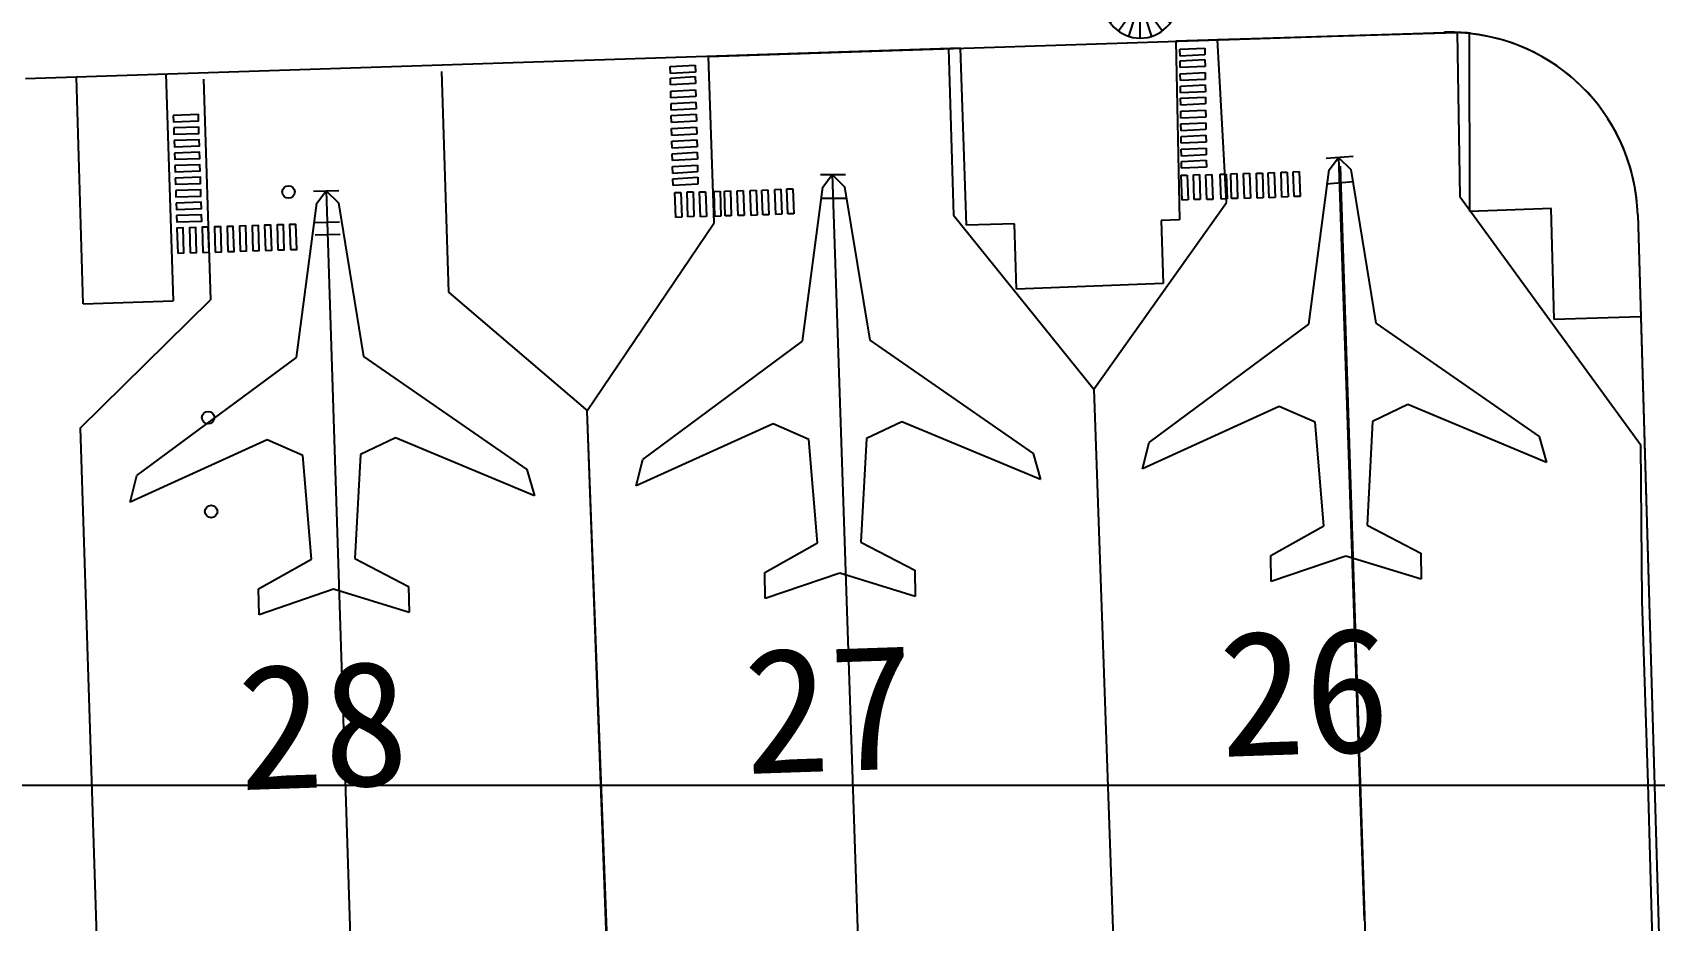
# Model space of a CAD drawing. Header units: millimetres. Extents: x 1358 to 1865, y 706 to 1003.
# Drawn here: x 1554.61 to 1586.23, y 855.04 to 872.35 of the extents above; entities that cross this region are included whole.
import ezdxf

# ---------------------------------------------------------------- set-up
doc = ezdxf.new("R2010")
doc.units = ezdxf.units.MM
doc.layers.add('L-燈具圖', color=7, linetype='Continuous')
doc.layers.add('建築', color=7, linetype='Continuous')
doc.styles.add('細明體', font='')
doc.styles.get('細明體').set_extended_font_data('細明體')

# ---------------------------------------------------------------- blocks, each defined once
blk = doc.blocks.new('L-雷雨警示燈')
at = {"layer": 'L-燈具圖', "color": 87, "ltscale": 1000}
for p in [(-9.2, 28.3), (0, 29.7), (9.2, 28.3), (-24, 17.5), (-17.5, 24), (17.5, 24), (24, 17.5), (-28.3, 9.2), (-17.5, -24), (-9.2, -28.3), (28.3, 9.2), (0, -29.7), (9.2, -28.3), (28.3, -9.2), (-29.7, 0), (-28.3, -9.2), (-24, -17.5), (17.5, -24), (24, -17.5), (29.7, 0)]:
    blk.add_line(p, (0, 0), dxfattribs=at)
blk.add_circle((0, 0), 29.7, dxfattribs=at)

msp = doc.modelspace()

# ---------------------------------------------------------------- linework, layer by layer
msp.add_line((1555.599, 867.056, -0.309), (1555.466, 871.478, -0.309))
at = {"color": 5, "linetype": 'ByBlock'}
msp.add_lwpolyline([(1511.587, 883.992), (1798.346, 883.992), (1798.346, 857.67), (1511.587, 857.67)], close=True, dxfattribs=at)
at = {"layer": '建築', "ltscale": 1000}
for p, q in [((1567.786, 871.876, -0.309), (1582.118, 872.345, -0.309)), ((1582.38, 872.344, -0.309), (1576.894, 872.174, -0.309)), ((1577.707, 872.206, -0.309), (1582.38, 872.344, -0.309)), ((1582.622, 872.326, -0.309), (1582.38, 872.344, -0.309)), ((1582.38, 872.344, -0.309), (1582.429, 869.149, -0.309)), ((1572.701, 872.037, -0.309), (1554.471, 871.442, -0.309)), ((1567.786, 871.876, -0.309), (1572.467, 872.031, -0.309)), ((1572.467, 872.031, -0.309), (1572.561, 868.782, -0.309)), ((1572.817, 868.588, -0.309), (1572.701, 872.037, -0.309)), ((1576.894, 872.174, -0.309), (1576.964, 868.693, -0.309)), ((1576.976, 872.018, -0.309), (1577.461, 872.041, -0.309)), ((1576.976, 872.018, -0.309), (1577.461, 872.041, -0.309)), ((1576.976, 872.018, -0.309), (1577.461, 872.041, -0.309)), ((1576.976, 872.018, -0.309), (1577.461, 872.041, -0.309)), ((1577.461, 872.041, -0.309), (1577.464, 871.908, -0.309)), ((1577.461, 872.041, -0.309), (1577.464, 871.908, -0.309)), ((1577.461, 872.041, -0.309), (1577.464, 871.908, -0.309)), ((1577.461, 872.041, -0.309), (1577.464, 871.908, -0.309)), ((1577.881, 869.031, -0.309), (1577.707, 872.206, -0.309)), ((1582.626, 868.857, -0.309), (1582.622, 872.326, -0.309)), ((1567.041, 871.68, -0.309), (1567.525, 871.708, -0.309)), ((1567.041, 871.68, -0.309), (1567.525, 871.708, -0.309)), ((1567.041, 871.68, -0.309), (1567.525, 871.708, -0.309)), ((1567.041, 871.68, -0.309), (1567.525, 871.708, -0.309)), ((1567.525, 871.708, -0.309), (1567.53, 871.575, -0.309)), ((1567.525, 871.708, -0.309), (1567.53, 871.575, -0.309)), ((1567.525, 871.708, -0.309), (1567.53, 871.575, -0.309)), ((1567.525, 871.708, -0.309), (1567.53, 871.575, -0.309)), ((1567.896, 868.636, -0.309), (1567.786, 871.876, -0.309)), ((1576.98, 871.885, -0.309), (1576.976, 872.018, -0.309)), ((1576.98, 871.885, -0.309), (1576.976, 872.018, -0.309)), ((1576.98, 871.885, -0.309), (1576.976, 872.018, -0.309)), ((1576.98, 871.885, -0.309), (1576.976, 872.018, -0.309)), ((1576.978, 871.795, -0.309), (1577.462, 871.818, -0.309)), ((1576.978, 871.795, -0.309), (1577.462, 871.818, -0.309)), ((1576.978, 871.795, -0.309), (1577.462, 871.818, -0.309)), ((1576.978, 871.795, -0.309), (1577.462, 871.818, -0.309)), ((1576.981, 871.662, -0.309), (1576.978, 871.795, -0.309)), ((1576.981, 871.662, -0.309), (1576.978, 871.795, -0.309)), ((1576.981, 871.662, -0.309), (1576.978, 871.795, -0.309)), ((1576.981, 871.662, -0.309), (1576.978, 871.795, -0.309)), ((1577.464, 871.908, -0.309), (1576.98, 871.885, -0.309)), ((1577.464, 871.908, -0.309), (1576.98, 871.885, -0.309)), ((1577.464, 871.908, -0.309), (1576.98, 871.885, -0.309)), ((1577.464, 871.908, -0.309), (1576.98, 871.885, -0.309)), ((1577.462, 871.818, -0.309), (1577.466, 871.685, -0.309)), ((1577.462, 871.818, -0.309), (1577.466, 871.685, -0.309)), ((1577.462, 871.818, -0.309), (1577.466, 871.685, -0.309)), ((1577.462, 871.818, -0.309), (1577.466, 871.685, -0.309)), ((1557.207, 871.537, -0.309), (1557.349, 867.113, -0.309)), ((1557.943, 871.438, -0.309), (1558.081, 867.136, -0.309)), ((1562.579, 871.588, -0.309), (1562.718, 867.285, -0.309)), ((1567.046, 871.547, -0.309), (1567.041, 871.68, -0.309)), ((1567.046, 871.547, -0.309), (1567.041, 871.68, -0.309)), ((1567.046, 871.547, -0.309), (1567.041, 871.68, -0.309)), ((1567.046, 871.547, -0.309), (1567.041, 871.68, -0.309)), ((1567.044, 871.457, -0.309), (1567.529, 871.485, -0.309)), ((1567.044, 871.457, -0.309), (1567.529, 871.485, -0.309)), ((1567.044, 871.457, -0.309), (1567.529, 871.485, -0.309)), ((1567.044, 871.457, -0.309), (1567.529, 871.485, -0.309)), ((1567.049, 871.324, -0.309), (1567.044, 871.457, -0.309)), ((1567.049, 871.324, -0.309), (1567.044, 871.457, -0.309)), ((1567.049, 871.324, -0.309), (1567.044, 871.457, -0.309)), ((1567.049, 871.324, -0.309), (1567.044, 871.457, -0.309)), ((1567.53, 871.575, -0.309), (1567.046, 871.547, -0.309)), ((1567.53, 871.575, -0.309), (1567.046, 871.547, -0.309)), ((1567.53, 871.575, -0.309), (1567.046, 871.547, -0.309)), ((1567.53, 871.575, -0.309), (1567.046, 871.547, -0.309)), ((1567.529, 871.485, -0.309), (1567.534, 871.352, -0.309)), ((1567.529, 871.485, -0.309), (1567.534, 871.352, -0.309)), ((1567.529, 871.485, -0.309), (1567.534, 871.352, -0.309)), ((1567.529, 871.485, -0.309), (1567.534, 871.352, -0.309)), ((1577.466, 871.685, -0.309), (1576.981, 871.662, -0.309)), ((1577.466, 871.685, -0.309), (1576.981, 871.662, -0.309)), ((1577.466, 871.685, -0.309), (1576.981, 871.662, -0.309)), ((1577.466, 871.685, -0.309), (1576.981, 871.662, -0.309)), ((1576.981, 871.54, -0.309), (1577.466, 871.563, -0.309)), ((1576.981, 871.54, -0.309), (1577.466, 871.563, -0.309)), ((1576.981, 871.54, -0.309), (1577.466, 871.563, -0.309)), ((1576.981, 871.54, -0.309), (1577.466, 871.563, -0.309)), ((1576.985, 871.407, -0.309), (1576.981, 871.54, -0.309)), ((1576.985, 871.407, -0.309), (1576.981, 871.54, -0.309)), ((1576.985, 871.407, -0.309), (1576.981, 871.54, -0.309)), ((1576.985, 871.407, -0.309), (1576.981, 871.54, -0.309)), ((1577.469, 871.43, -0.309), (1576.985, 871.407, -0.309)), ((1577.469, 871.43, -0.309), (1576.985, 871.407, -0.309)), ((1577.469, 871.43, -0.309), (1576.985, 871.407, -0.309)), ((1577.469, 871.43, -0.309), (1576.985, 871.407, -0.309)), ((1577.466, 871.563, -0.309), (1577.469, 871.43, -0.309)), ((1577.466, 871.563, -0.309), (1577.469, 871.43, -0.309)), ((1577.466, 871.563, -0.309), (1577.469, 871.43, -0.309)), ((1577.466, 871.563, -0.309), (1577.469, 871.43, -0.309)), ((1567.534, 871.352, -0.309), (1567.049, 871.324, -0.309)), ((1567.534, 871.352, -0.309), (1567.049, 871.324, -0.309)), ((1567.534, 871.352, -0.309), (1567.049, 871.324, -0.309)), ((1567.534, 871.352, -0.309), (1567.049, 871.324, -0.309)), ((1567.05, 871.202, -0.309), (1567.535, 871.23, -0.309)), ((1567.05, 871.202, -0.309), (1567.535, 871.23, -0.309)), ((1567.05, 871.202, -0.309), (1567.535, 871.23, -0.309)), ((1567.05, 871.202, -0.309), (1567.535, 871.23, -0.309)), ((1567.055, 871.069, -0.309), (1567.05, 871.202, -0.309)), ((1567.055, 871.069, -0.309), (1567.05, 871.202, -0.309)), ((1567.055, 871.069, -0.309), (1567.05, 871.202, -0.309)), ((1567.055, 871.069, -0.309), (1567.05, 871.202, -0.309)), ((1567.54, 871.097, -0.309), (1567.055, 871.069, -0.309)), ((1567.54, 871.097, -0.309), (1567.055, 871.069, -0.309)), ((1567.54, 871.097, -0.309), (1567.055, 871.069, -0.309)), ((1567.54, 871.097, -0.309), (1567.055, 871.069, -0.309)), ((1567.535, 871.23, -0.309), (1567.54, 871.097, -0.309)), ((1567.535, 871.23, -0.309), (1567.54, 871.097, -0.309)), ((1567.535, 871.23, -0.309), (1567.54, 871.097, -0.309)), ((1567.535, 871.23, -0.309), (1567.54, 871.097, -0.309)), ((1576.984, 871.3, -0.309), (1577.469, 871.323, -0.309)), ((1576.984, 871.3, -0.309), (1577.469, 871.323, -0.309)), ((1576.984, 871.3, -0.309), (1577.469, 871.323, -0.309)), ((1576.984, 871.3, -0.309), (1577.469, 871.323, -0.309)), ((1576.988, 871.167, -0.309), (1576.984, 871.3, -0.309)), ((1576.988, 871.167, -0.309), (1576.984, 871.3, -0.309)), ((1576.988, 871.167, -0.309), (1576.984, 871.3, -0.309)), ((1576.988, 871.167, -0.309), (1576.984, 871.3, -0.309)), ((1577.472, 871.19, -0.309), (1576.988, 871.167, -0.309)), ((1577.472, 871.19, -0.309), (1576.988, 871.167, -0.309)), ((1577.472, 871.19, -0.309), (1576.988, 871.167, -0.309)), ((1577.472, 871.19, -0.309), (1576.988, 871.167, -0.309)), ((1576.988, 871.063, -0.309), (1577.472, 871.086, -0.309)), ((1576.988, 871.063, -0.309), (1577.472, 871.086, -0.309)), ((1576.988, 871.063, -0.309), (1577.472, 871.086, -0.309)), ((1576.988, 871.063, -0.309), (1577.472, 871.086, -0.309)), ((1577.469, 871.323, -0.309), (1577.472, 871.19, -0.309)), ((1577.469, 871.323, -0.309), (1577.472, 871.19, -0.309)), ((1577.469, 871.323, -0.309), (1577.472, 871.19, -0.309)), ((1577.469, 871.323, -0.309), (1577.472, 871.19, -0.309)), ((1577.472, 871.086, -0.309), (1577.476, 870.953, -0.309)), ((1577.472, 871.086, -0.309), (1577.476, 870.953, -0.309)), ((1577.472, 871.086, -0.309), (1577.476, 870.953, -0.309)), ((1577.472, 871.086, -0.309), (1577.476, 870.953, -0.309)), ((1567.056, 870.962, -0.309), (1567.541, 870.99, -0.309)), ((1567.056, 870.962, -0.309), (1567.541, 870.99, -0.309)), ((1567.056, 870.962, -0.309), (1567.541, 870.99, -0.309)), ((1567.056, 870.962, -0.309), (1567.541, 870.99, -0.309)), ((1567.061, 870.829, -0.309), (1567.056, 870.962, -0.309)), ((1567.061, 870.829, -0.309), (1567.056, 870.962, -0.309)), ((1567.061, 870.829, -0.309), (1567.056, 870.962, -0.309)), ((1567.061, 870.829, -0.309), (1567.056, 870.962, -0.309)), ((1567.546, 870.857, -0.309), (1567.061, 870.829, -0.309)), ((1567.546, 870.857, -0.309), (1567.061, 870.829, -0.309)), ((1567.546, 870.857, -0.309), (1567.061, 870.829, -0.309)), ((1567.546, 870.857, -0.309), (1567.061, 870.829, -0.309)), ((1567.541, 870.99, -0.309), (1567.546, 870.857, -0.309)), ((1567.541, 870.99, -0.309), (1567.546, 870.857, -0.309)), ((1567.541, 870.99, -0.309), (1567.546, 870.857, -0.309)), ((1567.541, 870.99, -0.309), (1567.546, 870.857, -0.309)), ((1576.991, 870.93, -0.309), (1576.988, 871.063, -0.309)), ((1576.991, 870.93, -0.309), (1576.988, 871.063, -0.309)), ((1576.991, 870.93, -0.309), (1576.988, 871.063, -0.309)), ((1576.991, 870.93, -0.309), (1576.988, 871.063, -0.309)), ((1577.476, 870.953, -0.309), (1576.991, 870.93, -0.309)), ((1577.476, 870.953, -0.309), (1576.991, 870.93, -0.309)), ((1577.476, 870.953, -0.309), (1576.991, 870.93, -0.309)), ((1577.476, 870.953, -0.309), (1576.991, 870.93, -0.309)), ((1576.991, 870.809, -0.309), (1577.476, 870.832, -0.309)), ((1576.991, 870.809, -0.309), (1577.476, 870.832, -0.309)), ((1576.991, 870.809, -0.309), (1577.476, 870.832, -0.309)), ((1576.991, 870.809, -0.309), (1577.476, 870.832, -0.309)), ((1576.995, 870.676, -0.309), (1576.991, 870.809, -0.309)), ((1576.995, 870.676, -0.309), (1576.991, 870.809, -0.309)), ((1576.995, 870.676, -0.309), (1576.991, 870.809, -0.309)), ((1576.995, 870.676, -0.309), (1576.991, 870.809, -0.309)), ((1577.476, 870.832, -0.309), (1577.479, 870.698, -0.309)), ((1577.476, 870.832, -0.309), (1577.479, 870.698, -0.309)), ((1577.476, 870.832, -0.309), (1577.479, 870.698, -0.309)), ((1577.476, 870.832, -0.309), (1577.479, 870.698, -0.309)), ((1567.062, 870.726, -0.309), (1567.546, 870.753, -0.309)), ((1567.062, 870.726, -0.309), (1567.546, 870.753, -0.309)), ((1567.062, 870.726, -0.309), (1567.546, 870.753, -0.309)), ((1567.062, 870.726, -0.309), (1567.546, 870.753, -0.309)), ((1567.067, 870.592, -0.309), (1567.062, 870.726, -0.309)), ((1567.067, 870.592, -0.309), (1567.062, 870.726, -0.309)), ((1567.067, 870.592, -0.309), (1567.062, 870.726, -0.309)), ((1567.067, 870.592, -0.309), (1567.062, 870.726, -0.309)), ((1567.551, 870.62, -0.309), (1567.067, 870.592, -0.309)), ((1567.551, 870.62, -0.309), (1567.067, 870.592, -0.309)), ((1567.551, 870.62, -0.309), (1567.067, 870.592, -0.309)), ((1567.551, 870.62, -0.309), (1567.067, 870.592, -0.309)), ((1567.068, 870.471, -0.309), (1567.552, 870.499, -0.309)), ((1567.068, 870.471, -0.309), (1567.552, 870.499, -0.309)), ((1567.068, 870.471, -0.309), (1567.552, 870.499, -0.309)), ((1567.068, 870.471, -0.309), (1567.552, 870.499, -0.309)), ((1567.073, 870.338, -0.309), (1567.068, 870.471, -0.309)), ((1567.073, 870.338, -0.309), (1567.068, 870.471, -0.309)), ((1567.073, 870.338, -0.309), (1567.068, 870.471, -0.309)), ((1567.073, 870.338, -0.309), (1567.068, 870.471, -0.309)), ((1567.546, 870.753, -0.309), (1567.551, 870.62, -0.309)), ((1567.546, 870.753, -0.309), (1567.551, 870.62, -0.309)), ((1567.546, 870.753, -0.309), (1567.551, 870.62, -0.309)), ((1567.546, 870.753, -0.309), (1567.551, 870.62, -0.309)), ((1567.552, 870.499, -0.309), (1567.557, 870.366, -0.309)), ((1567.552, 870.499, -0.309), (1567.557, 870.366, -0.309)), ((1567.552, 870.499, -0.309), (1567.557, 870.366, -0.309)), ((1567.552, 870.499, -0.309), (1567.557, 870.366, -0.309)), ((1577.479, 870.698, -0.309), (1576.995, 870.676, -0.309)), ((1577.479, 870.698, -0.309), (1576.995, 870.676, -0.309)), ((1577.479, 870.698, -0.309), (1576.995, 870.676, -0.309)), ((1577.479, 870.698, -0.309), (1576.995, 870.676, -0.309)), ((1576.995, 870.564, -0.309), (1577.479, 870.586, -0.309)), ((1576.995, 870.564, -0.309), (1577.479, 870.586, -0.309)), ((1576.995, 870.564, -0.309), (1577.479, 870.586, -0.309)), ((1576.995, 870.564, -0.309), (1577.479, 870.586, -0.309)), ((1576.998, 870.43, -0.309), (1576.995, 870.564, -0.309)), ((1576.998, 870.43, -0.309), (1576.995, 870.564, -0.309)), ((1576.998, 870.43, -0.309), (1576.995, 870.564, -0.309)), ((1576.998, 870.43, -0.309), (1576.995, 870.564, -0.309)), ((1577.483, 870.453, -0.309), (1576.998, 870.43, -0.309)), ((1577.483, 870.453, -0.309), (1576.998, 870.43, -0.309)), ((1577.483, 870.453, -0.309), (1576.998, 870.43, -0.309)), ((1577.483, 870.453, -0.309), (1576.998, 870.43, -0.309)), ((1577.479, 870.586, -0.309), (1577.483, 870.453, -0.309)), ((1577.479, 870.586, -0.309), (1577.483, 870.453, -0.309)), ((1577.479, 870.586, -0.309), (1577.483, 870.453, -0.309)), ((1577.479, 870.586, -0.309), (1577.483, 870.453, -0.309)), ((1567.557, 870.366, -0.309), (1567.073, 870.338, -0.309)), ((1567.557, 870.366, -0.309), (1567.073, 870.338, -0.309)), ((1567.557, 870.366, -0.309), (1567.073, 870.338, -0.309)), ((1567.557, 870.366, -0.309), (1567.073, 870.338, -0.309)), ((1567.074, 870.226, -0.309), (1567.558, 870.254, -0.309)), ((1567.074, 870.226, -0.309), (1567.558, 870.254, -0.309)), ((1567.074, 870.226, -0.309), (1567.558, 870.254, -0.309)), ((1567.074, 870.226, -0.309), (1567.558, 870.254, -0.309)), ((1567.079, 870.093, -0.309), (1567.074, 870.226, -0.309)), ((1567.079, 870.093, -0.309), (1567.074, 870.226, -0.309)), ((1567.079, 870.093, -0.309), (1567.074, 870.226, -0.309)), ((1567.079, 870.093, -0.309), (1567.074, 870.226, -0.309)), ((1567.558, 870.254, -0.309), (1567.563, 870.12, -0.309)), ((1567.558, 870.254, -0.309), (1567.563, 870.12, -0.309)), ((1567.558, 870.254, -0.309), (1567.563, 870.12, -0.309)), ((1567.558, 870.254, -0.309), (1567.563, 870.12, -0.309)), ((1576.998, 870.32, -0.309), (1577.482, 870.342, -0.309)), ((1576.998, 870.32, -0.309), (1577.482, 870.342, -0.309)), ((1576.998, 870.32, -0.309), (1577.482, 870.342, -0.309)), ((1576.998, 870.32, -0.309), (1577.482, 870.342, -0.309)), ((1577.002, 870.186, -0.309), (1576.998, 870.32, -0.309)), ((1577.002, 870.186, -0.309), (1576.998, 870.32, -0.309)), ((1577.002, 870.186, -0.309), (1576.998, 870.32, -0.309)), ((1577.002, 870.186, -0.309), (1576.998, 870.32, -0.309)), ((1577.486, 870.209, -0.309), (1577.002, 870.186, -0.309)), ((1577.486, 870.209, -0.309), (1577.002, 870.186, -0.309)), ((1577.486, 870.209, -0.309), (1577.002, 870.186, -0.309)), ((1577.486, 870.209, -0.309), (1577.002, 870.186, -0.309)), ((1577.482, 870.342, -0.309), (1577.486, 870.209, -0.309)), ((1577.482, 870.342, -0.309), (1577.486, 870.209, -0.309)), ((1577.482, 870.342, -0.309), (1577.486, 870.209, -0.309)), ((1577.482, 870.342, -0.309), (1577.486, 870.209, -0.309)), ((1567.563, 870.12, -0.309), (1567.079, 870.093, -0.309)), ((1567.563, 870.12, -0.309), (1567.079, 870.093, -0.309)), ((1567.563, 870.12, -0.309), (1567.079, 870.093, -0.309)), ((1567.563, 870.12, -0.309), (1567.079, 870.093, -0.309)), ((1567.08, 869.982, -0.309), (1567.564, 870.01, -0.309)), ((1567.08, 869.982, -0.309), (1567.564, 870.01, -0.309)), ((1567.08, 869.982, -0.309), (1567.564, 870.01, -0.309)), ((1567.08, 869.982, -0.309), (1567.564, 870.01, -0.309)), ((1567.085, 869.849, -0.309), (1567.08, 869.982, -0.309)), ((1567.085, 869.849, -0.309), (1567.08, 869.982, -0.309)), ((1567.085, 869.849, -0.309), (1567.08, 869.982, -0.309)), ((1567.085, 869.849, -0.309), (1567.08, 869.982, -0.309)), ((1567.569, 869.877, -0.309), (1567.085, 869.849, -0.309)), ((1567.569, 869.877, -0.309), (1567.085, 869.849, -0.309)), ((1567.569, 869.877, -0.309), (1567.085, 869.849, -0.309)), ((1567.569, 869.877, -0.309), (1567.085, 869.849, -0.309)), ((1567.564, 870.01, -0.309), (1567.569, 869.877, -0.309)), ((1567.564, 870.01, -0.309), (1567.569, 869.877, -0.309)), ((1567.564, 870.01, -0.309), (1567.569, 869.877, -0.309)), ((1567.564, 870.01, -0.309), (1567.569, 869.877, -0.309)), ((1577.001, 870.071, -0.309), (1577.486, 870.094, -0.309)), ((1577.001, 870.071, -0.309), (1577.486, 870.094, -0.309)), ((1577.001, 870.071, -0.309), (1577.486, 870.094, -0.309)), ((1577.001, 870.071, -0.309), (1577.486, 870.094, -0.309)), ((1577.005, 869.938, -0.309), (1577.001, 870.071, -0.309)), ((1577.005, 869.938, -0.309), (1577.001, 870.071, -0.309)), ((1577.005, 869.938, -0.309), (1577.001, 870.071, -0.309)), ((1577.005, 869.938, -0.309), (1577.001, 870.071, -0.309)), ((1577.489, 869.96, -0.309), (1577.005, 869.938, -0.309)), ((1577.489, 869.96, -0.309), (1577.005, 869.938, -0.309)), ((1577.489, 869.96, -0.309), (1577.005, 869.938, -0.309)), ((1577.489, 869.96, -0.309), (1577.005, 869.938, -0.309)), ((1577.005, 869.833, -0.309), (1577.489, 869.856, -0.309)), ((1577.005, 869.833, -0.309), (1577.489, 869.856, -0.309)), ((1577.005, 869.833, -0.309), (1577.489, 869.856, -0.309)), ((1577.005, 869.833, -0.309), (1577.489, 869.856, -0.309)), ((1577.008, 869.7, -0.309), (1577.005, 869.833, -0.309)), ((1577.008, 869.7, -0.309), (1577.005, 869.833, -0.309)), ((1577.008, 869.7, -0.309), (1577.005, 869.833, -0.309)), ((1577.008, 869.7, -0.309), (1577.005, 869.833, -0.309)), ((1577.486, 870.094, -0.309), (1577.489, 869.96, -0.309)), ((1577.486, 870.094, -0.309), (1577.489, 869.96, -0.309)), ((1577.486, 870.094, -0.309), (1577.489, 869.96, -0.309)), ((1577.486, 870.094, -0.309), (1577.489, 869.96, -0.309)), ((1577.489, 869.856, -0.309), (1577.493, 869.723, -0.309)), ((1577.489, 869.856, -0.309), (1577.493, 869.723, -0.309)), ((1577.489, 869.856, -0.309), (1577.493, 869.723, -0.309)), ((1577.489, 869.856, -0.309), (1577.493, 869.723, -0.309)), ((1580.351, 869.93, -0.309), (1579.823, 869.891, -0.309)), ((1579.883, 869.666, -0.309), (1580.064, 869.909, -0.309)), ((1580.064, 869.909, -0.309), (1580.305, 869.673, -0.309)), ((1580.064, 869.909, -0.309), (1580.567, 855.036, -0.309)), ((1567.086, 869.733, -0.309), (1567.57, 869.761, -0.309)), ((1567.086, 869.733, -0.309), (1567.57, 869.761, -0.309)), ((1567.086, 869.733, -0.309), (1567.57, 869.761, -0.309)), ((1567.086, 869.733, -0.309), (1567.57, 869.761, -0.309)), ((1567.091, 869.6, -0.309), (1567.086, 869.733, -0.309)), ((1567.091, 869.6, -0.309), (1567.086, 869.733, -0.309)), ((1567.091, 869.6, -0.309), (1567.086, 869.733, -0.309)), ((1567.091, 869.6, -0.309), (1567.086, 869.733, -0.309)), ((1567.575, 869.628, -0.309), (1567.091, 869.6, -0.309)), ((1567.575, 869.628, -0.309), (1567.091, 869.6, -0.309)), ((1567.575, 869.628, -0.309), (1567.091, 869.6, -0.309)), ((1567.575, 869.628, -0.309), (1567.091, 869.6, -0.309)), ((1567.092, 869.495, -0.309), (1567.576, 869.523, -0.309)), ((1567.092, 869.495, -0.309), (1567.576, 869.523, -0.309)), ((1567.092, 869.495, -0.309), (1567.576, 869.523, -0.309)), ((1567.092, 869.495, -0.309), (1567.576, 869.523, -0.309)), ((1567.097, 869.362, -0.309), (1567.092, 869.495, -0.309)), ((1567.097, 869.362, -0.309), (1567.092, 869.495, -0.309)), ((1567.097, 869.362, -0.309), (1567.092, 869.495, -0.309)), ((1567.097, 869.362, -0.309), (1567.092, 869.495, -0.309)), ((1567.57, 869.761, -0.309), (1567.575, 869.628, -0.309)), ((1567.57, 869.761, -0.309), (1567.575, 869.628, -0.309)), ((1567.57, 869.761, -0.309), (1567.575, 869.628, -0.309)), ((1567.57, 869.761, -0.309), (1567.575, 869.628, -0.309)), ((1567.576, 869.523, -0.309), (1567.581, 869.39, -0.309)), ((1567.576, 869.523, -0.309), (1567.581, 869.39, -0.309)), ((1567.576, 869.523, -0.309), (1567.581, 869.39, -0.309)), ((1567.576, 869.523, -0.309), (1567.581, 869.39, -0.309)), ((1569.97, 869.577, -0.309), (1570.46, 869.579, -0.309)), ((1569.97, 869.577, -0.309), (1570.46, 869.579, -0.309)), ((1569.97, 869.577, -0.309), (1570.46, 869.579, -0.309)), ((1569.97, 869.577, -0.309), (1570.46, 869.579, -0.309)), ((1570.018, 869.333, -0.309), (1570.199, 869.576, -0.309)), ((1570.196, 869.578, -0.309), (1570.698, 854.694, -0.309)), ((1570.196, 869.578, -0.309), (1570.698, 854.694, -0.309)), ((1570.196, 869.578, -0.309), (1570.698, 854.694, -0.309)), ((1570.196, 869.578, -0.309), (1570.698, 854.694, -0.309)), ((1570.199, 869.576, -0.309), (1570.44, 869.34, -0.309)), ((1577.001, 869.562, -0.309), (1577.119, 869.566, -0.309)), ((1577.001, 869.562, -0.309), (1577.119, 869.566, -0.309)), ((1577.001, 869.562, -0.309), (1577.119, 869.566, -0.309)), ((1577.001, 869.562, -0.309), (1577.119, 869.566, -0.309)), ((1577.019, 869.077, -0.309), (1577.001, 869.562, -0.309)), ((1577.019, 869.077, -0.309), (1577.001, 869.562, -0.309)), ((1577.019, 869.077, -0.309), (1577.001, 869.562, -0.309)), ((1577.019, 869.077, -0.309), (1577.001, 869.562, -0.309)), ((1577.493, 869.723, -0.309), (1577.008, 869.7, -0.309)), ((1577.493, 869.723, -0.309), (1577.008, 869.7, -0.309)), ((1577.493, 869.723, -0.309), (1577.008, 869.7, -0.309)), ((1577.493, 869.723, -0.309), (1577.008, 869.7, -0.309)), ((1577.119, 869.566, -0.309), (1577.136, 869.081, -0.309)), ((1577.119, 869.566, -0.309), (1577.136, 869.081, -0.309)), ((1577.119, 869.566, -0.309), (1577.136, 869.081, -0.309)), ((1577.119, 869.566, -0.309), (1577.136, 869.081, -0.309)), ((1577.237, 869.573, -0.309), (1577.355, 869.577, -0.309)), ((1577.237, 869.573, -0.309), (1577.355, 869.577, -0.309)), ((1577.237, 869.573, -0.309), (1577.355, 869.577, -0.309)), ((1577.237, 869.573, -0.309), (1577.355, 869.577, -0.309)), ((1577.254, 869.088, -0.309), (1577.237, 869.573, -0.309)), ((1577.254, 869.088, -0.309), (1577.237, 869.573, -0.309)), ((1577.254, 869.088, -0.309), (1577.237, 869.573, -0.309)), ((1577.254, 869.088, -0.309), (1577.237, 869.573, -0.309)), ((1577.355, 869.577, -0.309), (1577.372, 869.092, -0.309)), ((1577.355, 869.577, -0.309), (1577.372, 869.092, -0.309)), ((1577.355, 869.577, -0.309), (1577.372, 869.092, -0.309)), ((1577.355, 869.577, -0.309), (1577.372, 869.092, -0.309)), ((1577.48, 869.574, -0.309), (1577.598, 869.578, -0.309)), ((1577.48, 869.574, -0.309), (1577.598, 869.578, -0.309)), ((1577.48, 869.574, -0.309), (1577.598, 869.578, -0.309)), ((1577.48, 869.574, -0.309), (1577.598, 869.578, -0.309)), ((1577.497, 869.088, -0.309), (1577.48, 869.574, -0.309)), ((1577.497, 869.088, -0.309), (1577.48, 869.574, -0.309)), ((1577.497, 869.088, -0.309), (1577.48, 869.574, -0.309)), ((1577.497, 869.088, -0.309), (1577.48, 869.574, -0.309)), ((1577.598, 869.578, -0.309), (1577.615, 869.093, -0.309)), ((1577.598, 869.578, -0.309), (1577.615, 869.093, -0.309)), ((1577.598, 869.578, -0.309), (1577.615, 869.093, -0.309)), ((1577.598, 869.578, -0.309), (1577.615, 869.093, -0.309)), ((1577.763, 869.583, -0.309), (1577.88, 869.587, -0.309)), ((1577.763, 869.583, -0.309), (1577.88, 869.587, -0.309)), ((1577.763, 869.583, -0.309), (1577.88, 869.587, -0.309)), ((1577.763, 869.583, -0.309), (1577.88, 869.587, -0.309)), ((1577.78, 869.098, -0.309), (1577.763, 869.583, -0.309)), ((1577.78, 869.098, -0.309), (1577.763, 869.583, -0.309)), ((1577.78, 869.098, -0.309), (1577.763, 869.583, -0.309)), ((1577.78, 869.098, -0.309), (1577.763, 869.583, -0.309)), ((1577.88, 869.587, -0.309), (1577.897, 869.102, -0.309)), ((1577.88, 869.587, -0.309), (1577.897, 869.102, -0.309)), ((1577.88, 869.587, -0.309), (1577.897, 869.102, -0.309)), ((1577.88, 869.587, -0.309), (1577.897, 869.102, -0.309)), ((1577.966, 869.592, -0.309), (1578.083, 869.596, -0.309)), ((1577.966, 869.592, -0.309), (1578.083, 869.596, -0.309)), ((1577.966, 869.592, -0.309), (1578.083, 869.596, -0.309)), ((1577.966, 869.592, -0.309), (1578.083, 869.596, -0.309)), ((1577.983, 869.107, -0.309), (1577.966, 869.592, -0.309)), ((1577.983, 869.107, -0.309), (1577.966, 869.592, -0.309)), ((1577.983, 869.107, -0.309), (1577.966, 869.592, -0.309)), ((1577.983, 869.107, -0.309), (1577.966, 869.592, -0.309)), ((1578.083, 869.596, -0.309), (1578.1, 869.111, -0.309)), ((1578.083, 869.596, -0.309), (1578.1, 869.111, -0.309)), ((1578.083, 869.596, -0.309), (1578.1, 869.111, -0.309)), ((1578.083, 869.596, -0.309), (1578.1, 869.111, -0.309)), ((1578.214, 869.598, -0.309), (1578.332, 869.602, -0.309)), ((1578.214, 869.598, -0.309), (1578.332, 869.602, -0.309)), ((1578.214, 869.598, -0.309), (1578.332, 869.602, -0.309)), ((1578.214, 869.598, -0.309), (1578.332, 869.602, -0.309)), ((1578.231, 869.112, -0.309), (1578.214, 869.598, -0.309)), ((1578.231, 869.112, -0.309), (1578.214, 869.598, -0.309)), ((1578.231, 869.112, -0.309), (1578.214, 869.598, -0.309)), ((1578.231, 869.112, -0.309), (1578.214, 869.598, -0.309)), ((1578.332, 869.602, -0.309), (1578.349, 869.116, -0.309)), ((1578.332, 869.602, -0.309), (1578.349, 869.116, -0.309)), ((1578.332, 869.602, -0.309), (1578.349, 869.116, -0.309)), ((1578.332, 869.602, -0.309), (1578.349, 869.116, -0.309)), ((1578.467, 869.602, -0.309), (1578.584, 869.606, -0.309)), ((1578.467, 869.602, -0.309), (1578.584, 869.606, -0.309)), ((1578.467, 869.602, -0.309), (1578.584, 869.606, -0.309)), ((1578.467, 869.602, -0.309), (1578.584, 869.606, -0.309)), ((1578.484, 869.117, -0.309), (1578.467, 869.602, -0.309)), ((1578.484, 869.117, -0.309), (1578.467, 869.602, -0.309)), ((1578.484, 869.117, -0.309), (1578.467, 869.602, -0.309)), ((1578.484, 869.117, -0.309), (1578.467, 869.602, -0.309)), ((1578.584, 869.606, -0.309), (1578.601, 869.121, -0.309)), ((1578.584, 869.606, -0.309), (1578.601, 869.121, -0.309)), ((1578.584, 869.606, -0.309), (1578.601, 869.121, -0.309)), ((1578.584, 869.606, -0.309), (1578.601, 869.121, -0.309)), ((1578.697, 869.61, -0.309), (1578.814, 869.614, -0.309)), ((1578.697, 869.61, -0.309), (1578.814, 869.614, -0.309)), ((1578.697, 869.61, -0.309), (1578.814, 869.614, -0.309)), ((1578.697, 869.61, -0.309), (1578.814, 869.614, -0.309)), ((1578.714, 869.125, -0.309), (1578.697, 869.61, -0.309)), ((1578.714, 869.125, -0.309), (1578.697, 869.61, -0.309)), ((1578.714, 869.125, -0.309), (1578.697, 869.61, -0.309)), ((1578.714, 869.125, -0.309), (1578.697, 869.61, -0.309)), ((1578.814, 869.614, -0.309), (1578.831, 869.129, -0.309)), ((1578.814, 869.614, -0.309), (1578.831, 869.129, -0.309)), ((1578.814, 869.614, -0.309), (1578.831, 869.129, -0.309)), ((1578.814, 869.614, -0.309), (1578.831, 869.129, -0.309)), ((1578.948, 869.622, -0.309), (1579.065, 869.626, -0.309)), ((1578.948, 869.622, -0.309), (1579.065, 869.626, -0.309)), ((1578.948, 869.622, -0.309), (1579.065, 869.626, -0.309)), ((1578.948, 869.622, -0.309), (1579.065, 869.626, -0.309)), ((1578.965, 869.137, -0.309), (1578.948, 869.622, -0.309)), ((1578.965, 869.137, -0.309), (1578.948, 869.622, -0.309)), ((1578.965, 869.137, -0.309), (1578.948, 869.622, -0.309)), ((1578.965, 869.137, -0.309), (1578.948, 869.622, -0.309)), ((1579.065, 869.626, -0.309), (1579.083, 869.141, -0.309)), ((1579.065, 869.626, -0.309), (1579.083, 869.141, -0.309)), ((1579.065, 869.626, -0.309), (1579.083, 869.141, -0.309)), ((1579.065, 869.626, -0.309), (1579.083, 869.141, -0.309)), ((1579.183, 869.631, -0.309), (1579.3, 869.635, -0.309)), ((1579.2, 869.146, -0.309), (1579.183, 869.631, -0.309)), ((1579.3, 869.635, -0.309), (1579.317, 869.15, -0.309)), ((1579.485, 866.661, -0.309), (1579.883, 869.666, -0.309)), ((1580.102, 869.738, -0.309), (1580.727, 850.313, -0.309)), ((1580.305, 869.673, -0.309), (1580.796, 866.681, -0.309)), ((1560.09, 869.253, -0.309), (1560.578, 869.268, -0.309)), ((1560.152, 869.018, -0.309), (1560.334, 869.261, -0.309)), ((1560.334, 869.261, -0.309), (1560.963, 849.689, -0.309)), ((1560.334, 869.261, -0.309), (1560.574, 869.024, -0.309)), ((1567.581, 869.39, -0.309), (1567.097, 869.362, -0.309)), ((1567.581, 869.39, -0.309), (1567.097, 869.362, -0.309)), ((1567.581, 869.39, -0.309), (1567.097, 869.362, -0.309)), ((1567.581, 869.39, -0.309), (1567.097, 869.362, -0.309)), ((1567.132, 869.226, -0.309), (1567.249, 869.23, -0.309)), ((1567.132, 869.226, -0.309), (1567.249, 869.23, -0.309)), ((1567.132, 869.226, -0.309), (1567.249, 869.23, -0.309)), ((1567.132, 869.226, -0.309), (1567.249, 869.23, -0.309)), ((1567.149, 868.741, -0.309), (1567.132, 869.226, -0.309)), ((1567.149, 868.741, -0.309), (1567.132, 869.226, -0.309)), ((1567.149, 868.741, -0.309), (1567.132, 869.226, -0.309)), ((1567.149, 868.741, -0.309), (1567.132, 869.226, -0.309)), ((1567.249, 869.23, -0.309), (1567.267, 868.745, -0.309)), ((1567.249, 869.23, -0.309), (1567.267, 868.745, -0.309)), ((1567.249, 869.23, -0.309), (1567.267, 868.745, -0.309)), ((1567.249, 869.23, -0.309), (1567.267, 868.745, -0.309)), ((1567.368, 869.237, -0.309), (1567.485, 869.241, -0.309)), ((1567.368, 869.237, -0.309), (1567.485, 869.241, -0.309)), ((1567.368, 869.237, -0.309), (1567.485, 869.241, -0.309)), ((1567.368, 869.237, -0.309), (1567.485, 869.241, -0.309)), ((1567.385, 868.752, -0.309), (1567.368, 869.237, -0.309)), ((1567.385, 868.752, -0.309), (1567.368, 869.237, -0.309)), ((1567.385, 868.752, -0.309), (1567.368, 869.237, -0.309)), ((1567.385, 868.752, -0.309), (1567.368, 869.237, -0.309)), ((1567.485, 869.241, -0.309), (1567.502, 868.756, -0.309)), ((1567.485, 869.241, -0.309), (1567.502, 868.756, -0.309)), ((1567.485, 869.241, -0.309), (1567.502, 868.756, -0.309)), ((1567.485, 869.241, -0.309), (1567.502, 868.756, -0.309)), ((1567.611, 869.238, -0.309), (1567.728, 869.242, -0.309)), ((1567.611, 869.238, -0.309), (1567.728, 869.242, -0.309)), ((1567.611, 869.238, -0.309), (1567.728, 869.242, -0.309)), ((1567.611, 869.238, -0.309), (1567.728, 869.242, -0.309)), ((1567.628, 868.752, -0.309), (1567.611, 869.238, -0.309)), ((1567.628, 868.752, -0.309), (1567.611, 869.238, -0.309)), ((1567.628, 868.752, -0.309), (1567.611, 869.238, -0.309)), ((1567.628, 868.752, -0.309), (1567.611, 869.238, -0.309)), ((1567.728, 869.242, -0.309), (1567.746, 868.757, -0.309)), ((1567.728, 869.242, -0.309), (1567.746, 868.757, -0.309)), ((1567.728, 869.242, -0.309), (1567.746, 868.757, -0.309)), ((1567.728, 869.242, -0.309), (1567.746, 868.757, -0.309)), ((1567.894, 869.247, -0.309), (1568.011, 869.251, -0.309)), ((1567.894, 869.247, -0.309), (1568.011, 869.251, -0.309)), ((1567.894, 869.247, -0.309), (1568.011, 869.251, -0.309)), ((1567.894, 869.247, -0.309), (1568.011, 869.251, -0.309)), ((1567.911, 868.762, -0.309), (1567.894, 869.247, -0.309)), ((1567.911, 868.762, -0.309), (1567.894, 869.247, -0.309)), ((1567.911, 868.762, -0.309), (1567.894, 869.247, -0.309)), ((1567.911, 868.762, -0.309), (1567.894, 869.247, -0.309)), ((1568.011, 869.251, -0.309), (1568.028, 868.766, -0.309)), ((1568.011, 869.251, -0.309), (1568.028, 868.766, -0.309)), ((1568.011, 869.251, -0.309), (1568.028, 868.766, -0.309)), ((1568.011, 869.251, -0.309), (1568.028, 868.766, -0.309)), ((1568.097, 869.256, -0.309), (1568.214, 869.26, -0.309)), ((1568.097, 869.256, -0.309), (1568.214, 869.26, -0.309)), ((1568.097, 869.256, -0.309), (1568.214, 869.26, -0.309)), ((1568.097, 869.256, -0.309), (1568.214, 869.26, -0.309)), ((1568.114, 868.771, -0.309), (1568.097, 869.256, -0.309)), ((1568.114, 868.771, -0.309), (1568.097, 869.256, -0.309)), ((1568.114, 868.771, -0.309), (1568.097, 869.256, -0.309)), ((1568.114, 868.771, -0.309), (1568.097, 869.256, -0.309)), ((1568.214, 869.26, -0.309), (1568.231, 868.775, -0.309)), ((1568.214, 869.26, -0.309), (1568.231, 868.775, -0.309)), ((1568.214, 869.26, -0.309), (1568.231, 868.775, -0.309)), ((1568.214, 869.26, -0.309), (1568.231, 868.775, -0.309)), ((1568.345, 869.262, -0.309), (1568.462, 869.266, -0.309)), ((1568.345, 869.262, -0.309), (1568.462, 869.266, -0.309)), ((1568.345, 869.262, -0.309), (1568.462, 869.266, -0.309)), ((1568.345, 869.262, -0.309), (1568.462, 869.266, -0.309)), ((1568.362, 868.776, -0.309), (1568.345, 869.262, -0.309)), ((1568.362, 868.776, -0.309), (1568.345, 869.262, -0.309)), ((1568.362, 868.776, -0.309), (1568.345, 869.262, -0.309)), ((1568.362, 868.776, -0.309), (1568.345, 869.262, -0.309)), ((1568.462, 869.266, -0.309), (1568.479, 868.78, -0.309)), ((1568.462, 869.266, -0.309), (1568.479, 868.78, -0.309)), ((1568.462, 869.266, -0.309), (1568.479, 868.78, -0.309)), ((1568.462, 869.266, -0.309), (1568.479, 868.78, -0.309)), ((1568.598, 869.266, -0.309), (1568.715, 869.27, -0.309)), ((1568.598, 869.266, -0.309), (1568.715, 869.27, -0.309)), ((1568.598, 869.266, -0.309), (1568.715, 869.27, -0.309)), ((1568.598, 869.266, -0.309), (1568.715, 869.27, -0.309)), ((1568.615, 868.781, -0.309), (1568.598, 869.266, -0.309)), ((1568.615, 868.781, -0.309), (1568.598, 869.266, -0.309)), ((1568.615, 868.781, -0.309), (1568.598, 869.266, -0.309)), ((1568.615, 868.781, -0.309), (1568.598, 869.266, -0.309)), ((1568.715, 869.27, -0.309), (1568.732, 868.785, -0.309)), ((1568.715, 869.27, -0.309), (1568.732, 868.785, -0.309)), ((1568.715, 869.27, -0.309), (1568.732, 868.785, -0.309)), ((1568.715, 869.27, -0.309), (1568.732, 868.785, -0.309)), ((1568.828, 869.274, -0.309), (1568.945, 869.278, -0.309)), ((1568.828, 869.274, -0.309), (1568.945, 869.278, -0.309)), ((1568.828, 869.274, -0.309), (1568.945, 869.278, -0.309)), ((1568.828, 869.274, -0.309), (1568.945, 869.278, -0.309)), ((1568.845, 868.789, -0.309), (1568.828, 869.274, -0.309)), ((1568.845, 868.789, -0.309), (1568.828, 869.274, -0.309)), ((1568.845, 868.789, -0.309), (1568.828, 869.274, -0.309)), ((1568.845, 868.789, -0.309), (1568.828, 869.274, -0.309)), ((1568.945, 869.278, -0.309), (1568.962, 868.793, -0.309)), ((1568.945, 869.278, -0.309), (1568.962, 868.793, -0.309)), ((1568.945, 869.278, -0.309), (1568.962, 868.793, -0.309)), ((1568.945, 869.278, -0.309), (1568.962, 868.793, -0.309)), ((1569.079, 869.286, -0.309), (1569.196, 869.29, -0.309)), ((1569.079, 869.286, -0.309), (1569.196, 869.29, -0.309)), ((1569.079, 869.286, -0.309), (1569.196, 869.29, -0.309)), ((1569.079, 869.286, -0.309), (1569.196, 869.29, -0.309)), ((1569.096, 868.801, -0.309), (1569.079, 869.286, -0.309)), ((1569.096, 868.801, -0.309), (1569.079, 869.286, -0.309)), ((1569.096, 868.801, -0.309), (1569.079, 869.286, -0.309)), ((1569.096, 868.801, -0.309), (1569.079, 869.286, -0.309)), ((1569.196, 869.29, -0.309), (1569.213, 868.805, -0.309)), ((1569.196, 869.29, -0.309), (1569.213, 868.805, -0.309)), ((1569.196, 869.29, -0.309), (1569.213, 868.805, -0.309)), ((1569.196, 869.29, -0.309), (1569.213, 868.805, -0.309)), ((1569.314, 869.295, -0.309), (1569.431, 869.299, -0.309)), ((1569.314, 869.295, -0.309), (1569.431, 869.299, -0.309)), ((1569.314, 869.295, -0.309), (1569.431, 869.299, -0.309)), ((1569.314, 869.295, -0.309), (1569.431, 869.299, -0.309)), ((1569.331, 868.809, -0.309), (1569.314, 869.295, -0.309)), ((1569.331, 868.809, -0.309), (1569.314, 869.295, -0.309)), ((1569.331, 868.809, -0.309), (1569.314, 869.295, -0.309)), ((1569.331, 868.809, -0.309), (1569.314, 869.295, -0.309)), ((1569.431, 869.299, -0.309), (1569.448, 868.814, -0.309)), ((1569.431, 869.299, -0.309), (1569.448, 868.814, -0.309)), ((1569.431, 869.299, -0.309), (1569.448, 868.814, -0.309)), ((1569.431, 869.299, -0.309), (1569.448, 868.814, -0.309)), ((1569.62, 866.328, -0.309), (1570.018, 869.333, -0.309)), ((1570.44, 869.34, -0.309), (1570.93, 866.348, -0.309)), ((1579.828, 869.398, -0.309), (1580.357, 869.438, -0.309)), ((1559.755, 866.013, -0.309), (1560.152, 869.018, -0.309)), ((1560.574, 869.024, -0.309), (1561.065, 866.033, -0.309)), ((1569.988, 869.117, -0.309), (1570.478, 869.119, -0.309)), ((1569.988, 869.117, -0.309), (1570.478, 869.119, -0.309)), ((1569.988, 869.117, -0.309), (1570.478, 869.119, -0.309)), ((1569.988, 869.117, -0.309), (1570.478, 869.119, -0.309)), ((1575.296, 865.393, -0.309), (1577.881, 869.031, -0.309)), ((1577.136, 869.081, -0.309), (1577.019, 869.077, -0.309)), ((1577.136, 869.081, -0.309), (1577.019, 869.077, -0.309)), ((1577.136, 869.081, -0.309), (1577.019, 869.077, -0.309)), ((1577.136, 869.081, -0.309), (1577.019, 869.077, -0.309)), ((1577.372, 869.092, -0.309), (1577.254, 869.088, -0.309)), ((1577.372, 869.092, -0.309), (1577.254, 869.088, -0.309)), ((1577.372, 869.092, -0.309), (1577.254, 869.088, -0.309)), ((1577.372, 869.092, -0.309), (1577.254, 869.088, -0.309)), ((1577.615, 869.093, -0.309), (1577.497, 869.088, -0.309)), ((1577.615, 869.093, -0.309), (1577.497, 869.088, -0.309)), ((1577.615, 869.093, -0.309), (1577.497, 869.088, -0.309)), ((1577.615, 869.093, -0.309), (1577.497, 869.088, -0.309)), ((1577.897, 869.102, -0.309), (1577.78, 869.098, -0.309)), ((1577.897, 869.102, -0.309), (1577.78, 869.098, -0.309)), ((1577.897, 869.102, -0.309), (1577.78, 869.098, -0.309)), ((1577.897, 869.102, -0.309), (1577.78, 869.098, -0.309)), ((1578.1, 869.111, -0.309), (1577.983, 869.107, -0.309)), ((1578.1, 869.111, -0.309), (1577.983, 869.107, -0.309)), ((1578.1, 869.111, -0.309), (1577.983, 869.107, -0.309)), ((1578.1, 869.111, -0.309), (1577.983, 869.107, -0.309)), ((1578.349, 869.116, -0.309), (1578.231, 869.112, -0.309)), ((1578.349, 869.116, -0.309), (1578.231, 869.112, -0.309)), ((1578.349, 869.116, -0.309), (1578.231, 869.112, -0.309)), ((1578.349, 869.116, -0.309), (1578.231, 869.112, -0.309)), ((1578.601, 869.121, -0.309), (1578.484, 869.117, -0.309)), ((1578.601, 869.121, -0.309), (1578.484, 869.117, -0.309)), ((1578.601, 869.121, -0.309), (1578.484, 869.117, -0.309)), ((1578.601, 869.121, -0.309), (1578.484, 869.117, -0.309)), ((1578.831, 869.129, -0.309), (1578.714, 869.125, -0.309)), ((1578.831, 869.129, -0.309), (1578.714, 869.125, -0.309)), ((1578.831, 869.129, -0.309), (1578.714, 869.125, -0.309)), ((1578.831, 869.129, -0.309), (1578.714, 869.125, -0.309)), ((1579.083, 869.141, -0.309), (1578.965, 869.137, -0.309)), ((1579.083, 869.141, -0.309), (1578.965, 869.137, -0.309)), ((1579.083, 869.141, -0.309), (1578.965, 869.137, -0.309)), ((1579.083, 869.141, -0.309), (1578.965, 869.137, -0.309)), ((1579.317, 869.15, -0.309), (1579.2, 869.146, -0.309)), ((1582.429, 869.149, -0.309), (1585.952, 864.314, -0.309)), ((1584.221, 868.918, -0.309), (1582.626, 868.857, -0.309)), ((1584.203, 868.917, -0.309), (1584.261, 866.759, -0.309)), ((1560.109, 868.643, -0.309), (1560.597, 868.658, -0.309)), ((1565.413, 864.962, -0.309), (1567.896, 868.636, -0.309)), ((1567.267, 868.745, -0.309), (1567.149, 868.741, -0.309)), ((1567.267, 868.745, -0.309), (1567.149, 868.741, -0.309)), ((1567.267, 868.745, -0.309), (1567.149, 868.741, -0.309)), ((1567.267, 868.745, -0.309), (1567.149, 868.741, -0.309)), ((1567.502, 868.756, -0.309), (1567.385, 868.752, -0.309)), ((1567.502, 868.756, -0.309), (1567.385, 868.752, -0.309)), ((1567.502, 868.756, -0.309), (1567.385, 868.752, -0.309)), ((1567.502, 868.756, -0.309), (1567.385, 868.752, -0.309)), ((1567.746, 868.757, -0.309), (1567.628, 868.752, -0.309)), ((1567.746, 868.757, -0.309), (1567.628, 868.752, -0.309)), ((1567.746, 868.757, -0.309), (1567.628, 868.752, -0.309)), ((1567.746, 868.757, -0.309), (1567.628, 868.752, -0.309)), ((1568.028, 868.766, -0.309), (1567.911, 868.762, -0.309)), ((1568.028, 868.766, -0.309), (1567.911, 868.762, -0.309)), ((1568.028, 868.766, -0.309), (1567.911, 868.762, -0.309)), ((1568.028, 868.766, -0.309), (1567.911, 868.762, -0.309)), ((1568.231, 868.775, -0.309), (1568.114, 868.771, -0.309)), ((1568.231, 868.775, -0.309), (1568.114, 868.771, -0.309)), ((1568.231, 868.775, -0.309), (1568.114, 868.771, -0.309)), ((1568.231, 868.775, -0.309), (1568.114, 868.771, -0.309)), ((1568.479, 868.78, -0.309), (1568.362, 868.776, -0.309)), ((1568.479, 868.78, -0.309), (1568.362, 868.776, -0.309)), ((1568.479, 868.78, -0.309), (1568.362, 868.776, -0.309)), ((1568.479, 868.78, -0.309), (1568.362, 868.776, -0.309)), ((1568.732, 868.785, -0.309), (1568.615, 868.781, -0.309)), ((1568.732, 868.785, -0.309), (1568.615, 868.781, -0.309)), ((1568.732, 868.785, -0.309), (1568.615, 868.781, -0.309)), ((1568.732, 868.785, -0.309), (1568.615, 868.781, -0.309)), ((1568.962, 868.793, -0.309), (1568.845, 868.789, -0.309)), ((1568.962, 868.793, -0.309), (1568.845, 868.789, -0.309)), ((1568.962, 868.793, -0.309), (1568.845, 868.789, -0.309)), ((1568.962, 868.793, -0.309), (1568.845, 868.789, -0.309)), ((1569.213, 868.805, -0.309), (1569.096, 868.801, -0.309)), ((1569.213, 868.805, -0.309), (1569.096, 868.801, -0.309)), ((1569.213, 868.805, -0.309), (1569.096, 868.801, -0.309)), ((1569.213, 868.805, -0.309), (1569.096, 868.801, -0.309)), ((1569.448, 868.814, -0.309), (1569.331, 868.809, -0.309)), ((1569.448, 868.814, -0.309), (1569.331, 868.809, -0.309)), ((1569.448, 868.814, -0.309), (1569.331, 868.809, -0.309)), ((1569.448, 868.814, -0.309), (1569.331, 868.809, -0.309)), ((1572.561, 868.782, -0.309), (1575.296, 865.393, -0.309)), ((1573.752, 868.616, -0.309), (1572.817, 868.588, -0.309)), ((1573.792, 867.342, -0.309), (1573.752, 868.616, -0.309)), ((1576.964, 868.693, -0.309), (1576.61, 868.682, -0.309)), ((1576.61, 868.682, -0.309), (1576.649, 867.45, -0.309)), ((1585.898, 868.792, -0.309), (1585.957, 866.811, -0.309)), ((1585.898, 868.792, -0.309), (1586.357, 853.191, -0.309)), ((1560.117, 868.399, -0.309), (1560.605, 868.414, -0.309)), ((1562.718, 867.285, -0.309), (1565.432, 864.967, -0.309)), ((1576.649, 867.45, -0.309), (1573.792, 867.342, -0.309)), ((1555.536, 864.636, -0.309), (1558.081, 867.136, -0.309)), ((1555.599, 867.056, -0.309), (1557.349, 867.113, -0.309)), ((1576.373, 864.356, -0.309), (1579.485, 866.661, -0.309)), ((1580.796, 866.681, -0.309), (1583.978, 864.474, -0.309)), ((1584.261, 866.759, -0.309), (1585.957, 866.811, -0.309)), ((1585.957, 866.811, -0.309), (1586.357, 853.191, -0.309)), ((1570.93, 866.348, -0.309), (1574.112, 864.141, -0.309)), ((1561.065, 866.033, -0.309), (1564.247, 863.826, -0.309)), ((1566.508, 864.023, -0.309), (1569.62, 866.328, -0.309)), ((1556.642, 863.708, -0.309), (1559.755, 866.013, -0.309)), ((1575.296, 865.393, -0.309), (1575.888, 848.538, -0.309)), ((1575.296, 865.393, -0.309), (1575.888, 848.538, -0.309)), ((1575.296, 865.393, -0.309), (1575.888, 848.538, -0.309)), ((1575.296, 865.393, -0.309), (1575.888, 848.538, -0.309)), ((1581.418, 865.092, -0.309), (1580.731, 864.766, -0.309)), ((1584.122, 863.965, -0.309), (1581.418, 865.092, -0.309)), ((1565.413, 864.962, -0.309), (1565.986, 849.33, -0.309)), ((1565.413, 864.962, -0.309), (1566.062, 847.777, -0.309)), ((1565.413, 864.962, -0.309), (1565.413, 864.962, -0.309)), ((1571.553, 864.759, -0.309), (1570.866, 864.433, -0.309)), ((1574.257, 863.632, -0.309), (1571.553, 864.759, -0.309)), ((1578.912, 865.053, -0.309), (1576.244, 863.843, -0.309)), ((1579.609, 864.748, -0.309), (1578.912, 865.053, -0.309)), ((1580.731, 864.766, -0.309), (1580.623, 862.744, -0.309)), ((1555.536, 864.636, -0.309), (1556.035, 849.107, -0.309)), ((1561.688, 864.444, -0.309), (1561.001, 864.118, -0.309)), ((1564.392, 863.316, -0.309), (1561.688, 864.444, -0.309)), ((1569.047, 864.72, -0.309), (1566.379, 863.51, -0.309)), ((1569.744, 864.415, -0.309), (1569.047, 864.72, -0.309)), ((1579.78, 862.731, -0.309), (1579.609, 864.748, -0.309)), ((1583.978, 864.474, -0.309), (1584.122, 863.965, -0.309)), ((1559.181, 864.405, -0.309), (1556.514, 863.194, -0.309)), ((1559.878, 864.1, -0.309), (1559.181, 864.405, -0.309)), ((1569.914, 862.398, -0.309), (1569.744, 864.415, -0.309)), ((1570.866, 864.433, -0.309), (1570.757, 862.411, -0.309)), ((1574.112, 864.141, -0.309), (1574.257, 863.632, -0.309)), ((1576.244, 863.843, -0.309), (1576.373, 864.356, -0.309)), ((1585.952, 864.314, -0.309), (1585.981, 861.27, -0.309)), ((1560.049, 862.083, -0.309), (1559.878, 864.1, -0.309)), ((1561.001, 864.118, -0.309), (1560.892, 862.096, -0.309)), ((1564.247, 863.826, -0.309), (1564.392, 863.316, -0.309)), ((1566.379, 863.51, -0.309), (1566.508, 864.023, -0.309)), ((1556.514, 863.194, -0.309), (1556.642, 863.708, -0.309)), ((1578.748, 862.151, -0.309), (1579.78, 862.731, -0.309)), ((1580.623, 862.744, -0.309), (1581.672, 862.196, -0.309)), ((1568.883, 861.818, -0.309), (1569.914, 862.398, -0.309)), ((1570.757, 862.411, -0.309), (1571.807, 861.863, -0.309)), ((1559.017, 861.503, -0.309), (1560.049, 862.083, -0.309)), ((1560.892, 862.096, -0.309), (1561.941, 861.548, -0.309)), ((1578.756, 861.643, -0.309), (1578.748, 862.151, -0.309)), ((1580.211, 862.141, -0.309), (1578.756, 861.643, -0.309)), ((1581.68, 861.688, -0.309), (1580.211, 862.141, -0.309)), ((1581.672, 862.196, -0.309), (1581.68, 861.688, -0.309)), ((1568.891, 861.31, -0.309), (1568.883, 861.818, -0.309)), ((1570.345, 861.808, -0.309), (1568.891, 861.31, -0.309)), ((1571.814, 861.355, -0.309), (1570.345, 861.808, -0.309)), ((1571.807, 861.863, -0.309), (1571.814, 861.355, -0.309)), ((1559.026, 860.995, -0.309), (1559.017, 861.503, -0.309)), ((1560.48, 861.493, -0.309), (1559.026, 860.995, -0.309)), ((1561.949, 861.04, -0.309), (1560.48, 861.493, -0.309)), ((1561.941, 861.548, -0.309), (1561.949, 861.04, -0.309)), ((1585.981, 861.27, -0.309), (1586.098, 857.706, -0.309)), ((1586.098, 857.706, -0.309), (1586.186, 854.408, -0.309))]:
    msp.add_line(p, q, dxfattribs=at)
at = {"layer": '建築', "linetype": 'Continuous', "elevation": -0.309}
for points in [[(1557.355, 870.728), (1557.359, 870.606), (1557.847, 870.622), (1557.843, 870.744)], [(1557.363, 870.484), (1557.367, 870.362), (1557.855, 870.378), (1557.851, 870.5)], [(1557.371, 870.24), (1557.375, 870.118), (1557.863, 870.134), (1557.859, 870.256)], [(1557.379, 869.996), (1557.382, 869.874), (1557.871, 869.89), (1557.867, 870.012)], [(1557.386, 869.752), (1557.39, 869.63), (1557.878, 869.646), (1557.874, 869.768)], [(1557.394, 869.508), (1557.398, 869.386), (1557.886, 869.402), (1557.882, 869.524)], [(1557.402, 869.264), (1557.406, 869.142), (1557.894, 869.158), (1557.89, 869.28)], [(1557.41, 869.02), (1557.414, 868.898), (1557.902, 868.914), (1557.898, 869.036)], [(1557.418, 868.776), (1557.422, 868.654), (1557.91, 868.67), (1557.906, 868.792)], [(1557.929, 868.06), (1558.051, 868.063), (1558.036, 868.551), (1557.914, 868.548)], [(1558.173, 868.067), (1558.295, 868.071), (1558.28, 868.559), (1558.158, 868.555)], [(1558.417, 868.075), (1558.539, 868.079), (1558.524, 868.567), (1558.402, 868.563)], [(1558.661, 868.083), (1558.783, 868.087), (1558.768, 868.575), (1558.646, 868.571)], [(1558.906, 868.091), (1559.028, 868.095), (1559.012, 868.583), (1558.89, 868.579)], [(1559.15, 868.099), (1559.272, 868.103), (1559.256, 868.591), (1559.134, 868.587)], [(1559.394, 868.107), (1559.516, 868.111), (1559.5, 868.599), (1559.378, 868.595)], [(1559.638, 868.114), (1559.76, 868.118), (1559.744, 868.606), (1559.622, 868.602)], [(1557.441, 868.044), (1557.563, 868.048), (1557.548, 868.536), (1557.426, 868.532)], [(1557.685, 868.052), (1557.807, 868.056), (1557.792, 868.544), (1557.67, 868.54)]]:
    msp.add_lwpolyline(points, close=True, dxfattribs=at)
at = {"layer": '建築', "ltscale": 1000}
for centre in [(1559.601, 869.237, -0.309), (1558.033, 864.838, -0.309), (1558.092, 863.008, -0.309)]:
    msp.add_circle(centre, 0.122, dxfattribs=at)
for centre, start, end in [((1582.238, 868.684, -0.309), 83.9732, 91.8705), ((1582.238, 868.684, -0.309), 1.6828, 91.8705), ((1582.256, 868.689, -0.309), 83.9732, 91.8705), ((1582.238, 868.684, -0.309), 1.6828, 83.9732)]:
    msp.add_arc(centre, 3.662, start, end, dxfattribs=at)

# ---------------------------------------------------------------- block references
at = {"layer": 'L-燈具圖', "ltscale": 1000, "xscale": -0.02441556771344576, "yscale": 0.02441556771344576, "zscale": 0.02441556771344576, "rotation": 180}
msp.add_blockref('L-雷雨警示燈', (1576.203, 872.961, 1.186), dxfattribs=at)

# ---------------------------------------------------------------- texts
at = {"layer": '建築', "ltscale": 1000, "style": '細明體'}
for s, p in [('26', (1577.778, 858.225, 0.605)), ('27', (1568.516, 857.892, 0.605)), ('28', (1558.651, 857.577, 0.605))]:
    msp.add_text(s, height=2.4416, rotation=1.9297, dxfattribs=at).set_placement(p)

doc.saveas('drawing.dxf')
